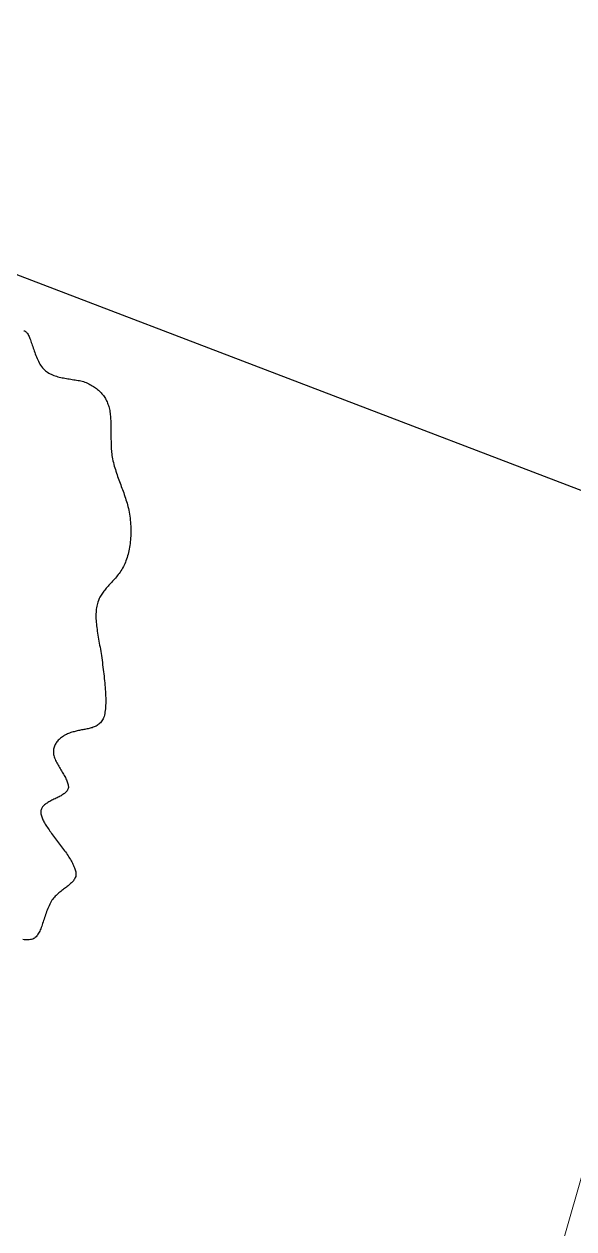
# Model space of a CAD drawing. Header units: metres. Extents: x 507649 to 508899, y 6966965 to 6967377.
# Drawn here: x 507934.59 to 507936.91, y 6967155.14 to 6967160.22 of the extents above; entities that cross this region are included whole.
import ezdxf

# ---------------------------------------------------------------- set-up
doc = ezdxf.new("R2010")
doc.units = ezdxf.units.M
for name, color, linetype in [('C_TEXT_2.5', 7, 'Continuous'), ('mga2020bdy', 252, 'Continuous'), ('mga2020VEG_TREE', 252, 'Continuous')]:
    doc.layers.add(name, color=color, linetype=linetype)
doc.layers.add('D_UG_PIPES', color=252, linetype='EXIST_SWD', lineweight=0)
doc.styles.get("Standard").update_dxf_attribs({"font": 'ARIALN.TTF'})
doc.linetypes.add('EXIST_SWD', pattern='A,5,-2.5,5,-2,["SWD",Standard,S=2.5,R=0,X=0,Y=-1.25],-8,5,-2.5,5,-2.5', length=37.5)

# ---------------------------------------------------------------- blocks, each defined once
blk = doc.blocks.new('BAC V TREE')
for p, q in [((14.004, 7.9474), (14.0217, 7.9456)), ((14.0217, 7.9456), (14.0394, 7.9369)), ((14.0394, 7.9369), (14.0562, 7.925)), ((14.0562, 7.925), (14.0723, 7.9103)), ((14.0723, 7.9103), (14.0876, 7.8927)), ((14.0876, 7.8927), (14.1023, 7.8725)), ((14.1023, 7.8725), (14.1165, 7.8498)), ((14.1165, 7.8498), (14.1301, 7.8248)), ((14.1301, 7.8248), (14.1434, 7.7977)), ((14.1434, 7.7977), (14.1563, 7.7686)), ((14.1563, 7.7686), (14.169, 7.7376)), ((14.169, 7.7376), (14.1815, 7.7049)), ((14.1815, 7.7049), (14.1939, 7.6708)), ((14.1939, 7.6708), (14.2062, 7.6353)), ((14.2062, 7.6353), (14.2186, 7.5986)), ((14.2186, 7.5986), (14.2311, 7.5609)), ((14.2311, 7.5609), (14.2438, 7.5223)), ((14.2438, 7.5223), (14.2567, 7.483)), ((14.2567, 7.483), (14.27, 7.4431)), ((14.27, 7.4431), (14.2837, 7.4029)), ((14.2837, 7.4029), (14.2979, 7.3624)), ((14.2979, 7.3624), (14.3126, 7.3219)), ((14.3126, 7.3219), (14.328, 7.2814)), ((14.328, 7.2814), (14.344, 7.2412)), ((14.344, 7.2412), (14.3609, 7.2015)), ((14.3609, 7.2015), (14.3786, 7.1623)), ((14.3786, 7.1623), (14.3972, 7.1238)), ((14.3972, 7.1238), (14.4168, 7.0862)), ((14.4168, 7.0862), (14.4375, 7.0497)), ((14.4375, 7.0497), (14.4594, 7.0145)), ((14.4594, 7.0145), (14.4824, 6.9805)), ((14.4824, 6.9805), (14.5068, 6.9482)), ((14.5068, 6.9482), (14.533, 6.9198)), ((14.533, 6.9198), (14.5605, 6.8935)), ((14.5605, 6.8935), (14.5891, 6.869)), ((14.5891, 6.869), (14.6188, 6.8462)), ((14.6188, 6.8462), (14.6496, 6.8251)), ((14.6496, 6.8251), (14.6814, 6.8057)), ((14.6814, 6.8057), (14.7141, 6.7877)), ((14.7141, 6.7877), (14.7477, 6.7711)), ((14.7477, 6.7711), (14.7821, 6.7559)), ((14.7821, 6.7559), (14.8173, 6.7419)), ((14.8173, 6.7419), (14.8532, 6.7291)), ((14.8532, 6.7291), (14.8897, 6.7173)), ((14.8897, 6.7173), (14.9267, 6.7064)), ((14.9267, 6.7064), (14.9643, 6.6965)), ((14.9643, 6.6965), (15.0024, 6.6873)), ((15.0024, 6.6873), (15.0409, 6.6788)), ((15.0409, 6.6788), (15.0797, 6.6709)), ((15.0797, 6.6709), (15.1187, 6.6636)), ((15.1187, 6.6636), (15.158, 6.6567)), ((15.158, 6.6567), (15.1975, 6.6501)), ((15.1975, 6.6501), (15.237, 6.6437)), ((15.237, 6.6437), (15.2766, 6.6375)), ((15.2766, 6.6375), (15.3162, 6.6314)), ((15.3162, 6.6314), (15.3557, 6.6253)), ((15.3557, 6.6253), (15.395, 6.619)), ((15.395, 6.619), (15.4342, 6.6126)), ((15.4342, 6.6126), (15.473, 6.6059)), ((15.473, 6.6059), (15.5116, 6.5988)), ((15.5116, 6.5988), (15.5498, 6.5912)), ((15.5498, 6.5912), (15.5875, 6.583)), ((15.5875, 6.583), (15.6248, 6.5743)), ((15.6248, 6.5743), (15.6609, 6.5598)), ((15.6609, 6.5598), (15.6961, 6.5449)), ((15.6961, 6.5449), (15.7305, 6.5293)), ((15.7305, 6.5293), (15.7641, 6.5132)), ((15.7641, 6.5132), (15.7968, 6.4964)), ((15.7968, 6.4964), (15.8286, 6.4791)), ((15.8286, 6.4791), (15.8595, 6.4611)), ((15.8595, 6.4611), (15.8896, 6.4425)), ((15.8896, 6.4425), (15.9188, 6.4233)), ((15.9188, 6.4233), (15.9471, 6.4035)), ((15.9471, 6.4035), (15.9745, 6.383)), ((15.9745, 6.383), (16.001, 6.3618)), ((16.001, 6.3618), (16.0266, 6.34)), ((16.0266, 6.34), (16.0513, 6.3175)), ((16.0513, 6.3175), (16.075, 6.2943)), ((16.075, 6.2943), (16.0978, 6.2705)), ((16.0978, 6.2705), (16.1197, 6.2459)), ((16.1197, 6.2459), (16.1407, 6.2207)), ((16.1407, 6.2207), (16.1607, 6.1947)), ((16.1607, 6.1947), (16.1797, 6.168)), ((16.1797, 6.168), (16.1978, 6.1406)), ((16.1978, 6.1406), (16.2149, 6.1124)), ((16.2149, 6.1124), (16.2311, 6.0836)), ((16.2311, 6.0836), (16.2463, 6.0539)), ((16.2463, 6.0539), (16.2605, 6.0235)), ((16.2605, 6.0235), (16.2737, 5.9923)), ((16.2737, 5.9923), (16.2859, 5.9604)), ((16.2859, 5.9604), (16.2971, 5.9276)), ((16.2971, 5.9276), (16.3073, 5.8941)), ((16.3073, 5.8941), (16.3164, 5.8597)), ((16.3164, 5.8597), (16.3246, 5.8246)), ((16.3246, 5.8246), (16.3314, 5.7878)), ((16.3314, 5.7878), (16.3375, 5.7505)), ((16.3375, 5.7505), (16.3428, 5.7126)), ((16.3428, 5.7126), (16.3473, 5.6742)), ((16.3473, 5.6742), (16.3513, 5.6352)), ((16.3513, 5.6352), (16.3546, 5.5958)), ((16.3546, 5.5958), (16.3573, 5.5558)), ((16.3573, 5.5558), (16.3596, 5.5155)), ((16.3596, 5.5155), (16.3614, 5.4748)), ((16.3614, 5.4748), (16.3628, 5.4336)), ((16.3628, 5.4336), (16.3639, 5.3921)), ((16.3639, 5.3921), (16.3647, 5.3503)), ((16.3647, 5.3503), (16.3653, 5.3082)), ((16.3653, 5.3082), (16.3657, 5.2657)), ((16.3657, 5.2657), (16.3659, 5.2231)), ((16.3659, 5.2231), (16.3661, 5.1802)), ((16.3661, 5.1802), (16.3663, 5.1371)), ((16.3663, 5.1371), (16.3665, 5.0938)), ((16.3665, 5.0938), (16.3668, 5.0503)), ((16.3668, 5.0503), (16.3672, 5.0068)), ((16.3672, 5.0068), (16.3678, 4.9631)), ((16.3678, 4.9631), (16.3686, 4.9193)), ((16.3686, 4.9193), (16.3698, 4.8755)), ((16.3698, 4.8755), (16.3713, 4.8317)), ((16.3713, 4.8317), (16.3732, 4.7879)), ((16.3732, 4.7879), (16.3756, 4.7441)), ((16.3756, 4.7441), (16.3784, 4.7004)), ((16.3784, 4.7004), (16.3819, 4.6567)), ((16.3819, 4.6567), (16.3859, 4.6131)), ((16.3859, 4.6131), (16.3906, 4.5697)), ((16.3906, 4.5697), (16.3961, 4.5264)), ((16.3961, 4.5264), (16.407, 4.4764)), ((16.407, 4.4764), (16.4186, 4.427)), ((16.4186, 4.427), (16.4309, 4.3782)), ((16.4309, 4.3782), (16.4439, 4.33)), ((16.4439, 4.33), (16.4574, 4.2822)), ((16.4574, 4.2822), (16.4715, 4.2349)), ((16.4715, 4.2349), (16.4861, 4.1881)), ((16.4861, 4.1881), (16.5011, 4.1416)), ((16.5011, 4.1416), (16.5165, 4.0954)), ((16.5165, 4.0954), (16.5322, 4.0496)), ((16.5322, 4.0496), (16.5482, 4.004)), ((16.5482, 4.004), (16.5645, 3.9587)), ((16.5645, 3.9587), (16.5809, 3.9135)), ((16.5809, 3.9135), (16.5975, 3.8685)), ((16.5975, 3.8685), (16.6141, 3.8236)), ((16.6141, 3.8236), (16.6308, 3.7788)), ((16.6308, 3.7788), (16.6475, 3.7339)), ((16.6475, 3.7339), (16.6641, 3.6891)), ((16.6641, 3.6891), (16.6805, 3.6442)), ((16.6805, 3.6442), (16.6968, 3.5992)), ((16.6968, 3.5992), (16.7129, 3.5541)), ((16.7129, 3.5541), (16.7288, 3.5087)), ((16.7288, 3.5087), (16.7442, 3.4632)), ((16.7442, 3.4632), (16.7594, 3.4174)), ((16.7594, 3.4174), (16.7741, 3.3713)), ((16.7741, 3.3713), (16.7883, 3.3249)), ((16.7883, 3.3249), (16.802, 3.2781)), ((16.802, 3.2781), (16.8151, 3.2309)), ((16.8151, 3.2309), (16.8276, 3.1832)), ((16.8276, 3.1832), (16.8395, 3.135)), ((16.8395, 3.135), (16.8506, 3.0863)), ((16.8506, 3.0863), (16.8609, 3.032)), ((16.8609, 3.032), (16.8702, 2.9776)), ((16.8702, 2.9776), (16.8783, 2.9232)), ((16.8783, 2.9232), (16.8855, 2.8688)), ((16.8855, 2.8688), (16.8915, 2.8144)), ((16.8915, 2.8144), (16.8965, 2.7602)), ((16.8965, 2.7602), (16.9005, 2.706)), ((16.9005, 2.706), (16.9034, 2.6521)), ((16.9034, 2.6521), (16.9053, 2.5983)), ((16.8996, 2.3343), (16.8955, 2.2828)), ((16.9027, 2.3863), (16.8996, 2.3343)), ((16.9049, 2.4388), (16.9027, 2.3863)), ((16.906, 2.4916), (16.9049, 2.4388)), ((16.9053, 2.5983), (16.9062, 2.5448)), ((16.9062, 2.5448), (16.906, 2.4916)), ((16.8509, 1.9858), (16.8402, 1.9387)), ((16.8607, 2.0336), (16.8509, 1.9858)), ((16.8695, 2.0821), (16.8607, 2.0336)), ((16.8775, 2.1314), (16.8695, 2.0821)), ((16.8844, 2.1812), (16.8775, 2.1314)), ((16.8905, 2.2317), (16.8844, 2.1812)), ((16.8955, 2.2828), (16.8905, 2.2317)), ((16.7403, 1.6345), (16.7225, 1.5952)), ((16.7572, 1.675), (16.7403, 1.6345)), ((16.7732, 1.7165), (16.7572, 1.675)), ((16.7884, 1.7591), (16.7732, 1.7165)), ((16.8027, 1.8026), (16.7884, 1.7591)), ((16.8161, 1.8471), (16.8027, 1.8026)), ((16.8286, 1.8925), (16.8161, 1.8471)), ((16.8402, 1.9387), (16.8286, 1.8925)), ((16.5387, 1.3093), (16.5136, 1.2782)), ((16.5635, 1.3413), (16.5387, 1.3093)), ((16.5881, 1.3744), (16.5635, 1.3413)), ((16.6123, 1.4084), (16.5881, 1.3744)), ((16.636, 1.4437), (16.6123, 1.4084)), ((16.6593, 1.4801), (16.636, 1.4437)), ((16.6819, 1.5179), (16.6593, 1.4801)), ((16.7039, 1.557), (16.6819, 1.5179)), ((16.7225, 1.5952), (16.7039, 1.557)), ((16.2641, 1.0001), (16.2408, 0.9739)), ((16.2879, 1.0264), (16.2641, 1.0001)), ((16.3121, 1.0528), (16.2879, 1.0264)), ((16.3367, 1.0794), (16.3121, 1.0528)), ((16.3616, 1.1063), (16.3367, 1.0794)), ((16.3868, 1.1336), (16.3616, 1.1063)), ((16.4121, 1.1613), (16.3868, 1.1336)), ((16.4374, 1.1896), (16.4121, 1.1613)), ((16.4629, 1.2184), (16.4374, 1.1896)), ((16.4883, 1.2479), (16.4629, 1.2184)), ((16.5136, 1.2782), (16.4883, 1.2479)), ((16.0369, 0.667), (16.0249, 0.6354)), ((16.0502, 0.6977), (16.0369, 0.667)), ((16.0648, 0.7276), (16.0502, 0.6977)), ((16.0805, 0.7569), (16.0648, 0.7276)), ((16.0974, 0.7854), (16.0805, 0.7569)), ((16.1153, 0.8134), (16.0974, 0.7854)), ((16.1341, 0.8409), (16.1153, 0.8134)), ((16.1539, 0.868), (16.1341, 0.8409)), ((16.1745, 0.8948), (16.1539, 0.868)), ((16.1959, 0.9213), (16.1745, 0.8948)), ((16.218, 0.9477), (16.1959, 0.9213)), ((16.2408, 0.9739), (16.218, 0.9477)), ((15.9639, 0.3622), (15.9608, 0.32)), ((15.9682, 0.4037), (15.9639, 0.3622)), ((15.9739, 0.4443), (15.9682, 0.4037)), ((15.981, 0.4842), (15.9739, 0.4443)), ((15.9896, 0.5232), (15.981, 0.4842)), ((15.9998, 0.5614), (15.9896, 0.5232)), ((16.0115, 0.5988), (15.9998, 0.5614)), ((16.0249, 0.6354), (16.0115, 0.5988)), ((15.959, 0.2769), (15.9584, 0.2331)), ((15.9584, 0.2331), (15.9589, 0.1885)), ((15.9589, 0.1885), (15.9604, 0.1432)), ((15.9608, 0.32), (15.959, 0.2769)), ((15.9604, 0.1432), (15.9629, 0.0971)), ((15.9629, 0.0971), (15.9664, 0.0502)), ((15.9664, 0.0502), (15.9707, 0.0026)), ((15.9707, 0.0026), (15.9759, -0.0458)), ((15.9759, -0.0458), (15.9818, -0.0949)), ((15.9818, -0.0949), (15.9884, -0.1447)), ((15.9884, -0.1447), (15.9956, -0.1952)), ((15.9956, -0.1952), (16.0034, -0.2464)), ((16.0034, -0.2464), (16.0117, -0.2984)), ((16.0117, -0.2984), (16.0205, -0.351)), ((16.0205, -0.351), (16.0297, -0.4043)), ((16.0297, -0.4043), (16.0392, -0.4583)), ((16.0392, -0.4583), (16.049, -0.513)), ((16.049, -0.513), (16.059, -0.5684)), ((16.059, -0.5684), (16.0691, -0.6244)), ((16.0691, -0.6244), (16.0794, -0.6811)), ((16.0794, -0.6811), (16.0896, -0.7384)), ((16.0896, -0.7384), (16.0999, -0.7963)), ((16.0999, -0.7963), (16.11, -0.8549)), ((16.11, -0.8549), (16.1177, -0.9168)), ((16.1177, -0.9168), (16.1254, -0.9789)), ((16.1254, -0.9789), (16.1331, -1.0412)), ((16.1331, -1.0412), (16.1409, -1.1034)), ((16.1409, -1.1034), (16.1486, -1.1657)), ((16.1486, -1.1657), (16.1562, -1.2279)), ((16.1562, -1.2279), (16.1637, -1.2899)), ((16.1637, -1.2899), (16.171, -1.3516)), ((16.171, -1.3516), (16.178, -1.4131)), ((16.178, -1.4131), (16.1847, -1.4742)), ((16.1847, -1.4742), (16.191, -1.5348)), ((16.191, -1.5348), (16.197, -1.5949)), ((16.197, -1.5949), (16.2025, -1.6543)), ((16.2025, -1.6543), (16.2075, -1.7131)), ((16.2075, -1.7131), (16.212, -1.7712)), ((16.212, -1.7712), (16.2158, -1.8284)), ((16.2158, -1.8284), (16.219, -1.8847)), ((16.219, -1.8847), (16.2215, -1.9401)), ((16.2215, -1.9401), (16.2233, -1.9944)), ((16.2191, -2.2477), (16.2153, -2.2942)), ((16.2219, -2.1997), (16.2191, -2.2477)), ((16.2236, -2.1503), (16.2219, -2.1997)), ((16.2233, -1.9944), (16.2243, -2.0476)), ((16.2244, -2.0996), (16.2236, -2.1503)), ((16.2243, -2.0476), (16.2244, -2.0996)), ((16.1364, -2.5992), (16.1187, -2.6264)), ((16.1528, -2.5699), (16.1364, -2.5992)), ((16.1678, -2.5381), (16.1528, -2.5699)), ((16.179, -2.502), (16.1678, -2.5381)), ((16.1887, -2.464), (16.179, -2.502)), ((16.1972, -2.4242), (16.1887, -2.464)), ((16.2044, -2.3825), (16.1972, -2.4242)), ((16.2105, -2.3392), (16.2044, -2.3825)), ((16.2153, -2.2942), (16.2105, -2.3392)), ((15.307, -2.9325), (15.2758, -2.9424)), ((15.3386, -2.9236), (15.307, -2.9325)), ((15.3707, -2.9156), (15.3386, -2.9236)), ((15.398, -2.9071), (15.3707, -2.9156)), ((15.4258, -2.8994), (15.398, -2.9071)), ((15.4541, -2.8924), (15.4258, -2.8994)), ((15.4827, -2.886), (15.4541, -2.8924)), ((15.5116, -2.8801), (15.4827, -2.886)), ((15.5408, -2.8746), (15.5116, -2.8801)), ((15.5701, -2.8693), (15.5408, -2.8746)), ((15.5996, -2.8642), (15.5701, -2.8693)), ((15.6291, -2.8592), (15.5996, -2.8642)), ((15.6587, -2.8541), (15.6291, -2.8592)), ((15.6881, -2.8488), (15.6587, -2.8541)), ((15.7175, -2.8432), (15.6881, -2.8488)), ((15.7466, -2.8372), (15.7175, -2.8432)), ((15.7755, -2.8308), (15.7466, -2.8372)), ((15.8041, -2.8237), (15.7755, -2.8308)), ((15.8323, -2.8159), (15.8041, -2.8237)), ((15.8601, -2.8073), (15.8323, -2.8159)), ((15.8874, -2.7977), (15.8601, -2.8073)), ((15.9141, -2.7871), (15.8874, -2.7977)), ((15.9401, -2.7754), (15.9141, -2.7871)), ((15.9655, -2.7623), (15.9401, -2.7754)), ((15.9902, -2.7479), (15.9655, -2.7623)), ((16.014, -2.732), (15.9902, -2.7479)), ((16.0369, -2.7145), (16.014, -2.732)), ((16.059, -2.6953), (16.0369, -2.7145)), ((16.08, -2.6743), (16.059, -2.6953)), ((16.0999, -2.6513), (16.08, -2.6743)), ((16.1187, -2.6264), (16.0999, -2.6513)), ((14.8553, -3.2615), (14.8431, -3.2859)), ((14.8689, -3.2377), (14.8553, -3.2615)), ((14.884, -3.2144), (14.8689, -3.2377)), ((14.9004, -3.1919), (14.884, -3.2144)), ((14.9182, -3.1699), (14.9004, -3.1919)), ((14.9372, -3.1487), (14.9182, -3.1699)), ((14.9574, -3.1282), (14.9372, -3.1487)), ((14.9788, -3.1083), (14.9574, -3.1282)), ((15.0013, -3.0892), (14.9788, -3.1083)), ((15.0249, -3.0709), (15.0013, -3.0892)), ((15.0495, -3.0533), (15.0249, -3.0709)), ((15.075, -3.0365), (15.0495, -3.0533)), ((15.1014, -3.0205), (15.075, -3.0365)), ((15.1287, -3.0054), (15.1014, -3.0205)), ((15.1567, -2.991), (15.1287, -3.0054)), ((15.1855, -2.9775), (15.1567, -2.991)), ((15.215, -2.9649), (15.1855, -2.9775)), ((15.2451, -2.9532), (15.215, -2.9649)), ((15.2758, -2.9424), (15.2451, -2.9532)), ((14.8043, -3.4444), (14.804, -3.4726)), ((14.804, -3.4726), (14.8056, -3.5013)), ((14.8064, -3.4167), (14.8043, -3.4444)), ((14.8056, -3.5013), (14.8092, -3.5304)), ((14.8104, -3.3895), (14.8064, -3.4167)), ((14.8092, -3.5304), (14.8172, -3.563)), ((14.8161, -3.3628), (14.8104, -3.3895)), ((14.8235, -3.3366), (14.8161, -3.3628)), ((14.8172, -3.563), (14.8269, -3.5955)), ((14.8325, -3.311), (14.8235, -3.3366)), ((14.8431, -3.2859), (14.8325, -3.311)), ((14.8269, -3.5955), (14.8382, -3.6281)), ((14.8382, -3.6281), (14.8509, -3.6606)), ((14.8509, -3.6606), (14.8648, -3.6931)), ((14.8648, -3.6931), (14.8798, -3.7255)), ((14.8798, -3.7255), (14.8959, -3.7578)), ((14.8959, -3.7578), (14.9127, -3.7901)), ((14.9127, -3.7901), (14.9303, -3.8221)), ((14.9303, -3.8221), (14.9484, -3.8541)), ((14.9484, -3.8541), (14.967, -3.8858)), ((14.967, -3.8858), (14.9858, -3.9174)), ((14.9858, -3.9174), (15.0048, -3.9488)), ((15.0048, -3.9488), (15.0237, -3.9799)), ((15.0237, -3.9799), (15.0425, -4.0108)), ((15.0425, -4.0108), (15.061, -4.0414)), ((15.061, -4.0414), (15.0791, -4.0717)), ((15.0791, -4.0717), (15.0966, -4.1017)), ((15.0966, -4.1017), (15.1134, -4.1313)), ((15.1134, -4.1313), (15.1294, -4.1606)), ((15.1294, -4.1606), (15.1443, -4.1896)), ((15.1443, -4.1896), (15.1581, -4.2181)), ((15.1581, -4.2181), (15.1707, -4.2462)), ((15.1265, -4.5707), (15.1064, -4.5876)), ((15.1449, -4.5531), (15.1265, -4.5707)), ((15.1616, -4.5348), (15.1449, -4.5531)), ((15.1764, -4.5158), (15.1616, -4.5348)), ((15.1707, -4.2462), (15.1818, -4.2739)), ((15.1892, -4.496), (15.1764, -4.5158)), ((15.1818, -4.2739), (15.1914, -4.3011)), ((15.1998, -4.4753), (15.1892, -4.496)), ((15.1914, -4.3011), (15.1992, -4.3279)), ((15.1992, -4.3279), (15.2053, -4.3541)), ((15.2081, -4.4538), (15.1998, -4.4753)), ((15.2053, -4.3541), (15.2093, -4.3799)), ((15.2109, -4.4297), (15.2081, -4.4538)), ((15.2093, -4.3799), (15.2112, -4.4051)), ((15.2112, -4.4051), (15.2109, -4.4297)), ((14.5652, -4.8977), (14.5456, -4.915)), ((14.5863, -4.8811), (14.5652, -4.8977)), ((14.6088, -4.8649), (14.5863, -4.8811)), ((14.6325, -4.8493), (14.6088, -4.8649)), ((14.6572, -4.834), (14.6325, -4.8493)), ((14.6829, -4.8192), (14.6572, -4.834)), ((14.7094, -4.8047), (14.6829, -4.8192)), ((14.7365, -4.7904), (14.7094, -4.8047)), ((14.7642, -4.7764), (14.7365, -4.7904)), ((14.7922, -4.7625), (14.7642, -4.7764)), ((14.8205, -4.7487), (14.7922, -4.7625)), ((14.8489, -4.735), (14.8205, -4.7487)), ((14.8772, -4.7212), (14.8489, -4.735)), ((14.9053, -4.7074), (14.8772, -4.7212)), ((14.9331, -4.6935), (14.9053, -4.7074)), ((14.9604, -4.6793), (14.9331, -4.6935)), ((14.9871, -4.665), (14.9604, -4.6793)), ((15.013, -4.6503), (14.9871, -4.665)), ((15.0381, -4.6353), (15.013, -4.6503)), ((15.0621, -4.6199), (15.0381, -4.6353)), ((15.0849, -4.604), (15.0621, -4.6199)), ((15.1064, -4.5876), (15.0849, -4.604)), ((14.4641, -5.0743), (14.4635, -5.0971)), ((14.4635, -5.0971), (14.4647, -5.1205)), ((14.4668, -5.0522), (14.4641, -5.0743)), ((14.4647, -5.1205), (14.4677, -5.1446)), ((14.4714, -5.0307), (14.4668, -5.0522)), ((14.4677, -5.1446), (14.4725, -5.1693)), ((14.4781, -5.0099), (14.4714, -5.0307)), ((14.4725, -5.1693), (14.479, -5.1947)), ((14.487, -4.9898), (14.4781, -5.0099)), ((14.479, -5.1947), (14.4871, -5.2206)), ((14.4981, -4.9704), (14.487, -4.9898)), ((14.4871, -5.2206), (14.4968, -5.2471)), ((14.5115, -4.9517), (14.4981, -4.9704)), ((14.5277, -4.933), (14.5115, -4.9517)), ((14.5456, -4.915), (14.5277, -4.933)), ((14.4968, -5.2471), (14.5079, -5.2743)), ((14.5079, -5.2743), (14.5204, -5.302)), ((14.5204, -5.302), (14.5343, -5.3303)), ((14.5343, -5.3303), (14.5495, -5.3591)), ((14.5495, -5.3591), (14.5659, -5.3885)), ((14.5659, -5.3885), (14.5834, -5.4185)), ((14.5834, -5.4185), (14.6021, -5.4489)), ((14.6021, -5.4489), (14.6217, -5.48)), ((14.6217, -5.48), (14.6423, -5.5115)), ((14.6423, -5.5115), (14.6637, -5.5435)), ((14.6637, -5.5435), (14.686, -5.576)), ((14.686, -5.576), (14.709, -5.609)), ((14.709, -5.609), (14.7327, -5.6425)), ((14.7327, -5.6425), (14.757, -5.6765)), ((14.757, -5.6765), (14.7819, -5.7109)), ((14.7819, -5.7109), (14.8072, -5.7458)), ((14.8072, -5.7458), (14.8329, -5.7811)), ((14.8329, -5.7811), (14.859, -5.8169)), ((14.859, -5.8169), (14.8878, -5.8533)), ((14.8878, -5.8533), (14.9165, -5.8898)), ((14.9165, -5.8898), (14.9448, -5.9261)), ((14.9448, -5.9261), (14.9729, -5.9624)), ((14.9729, -5.9624), (15.0006, -5.9986)), ((15.0006, -5.9986), (15.0279, -6.0346)), ((15.0279, -6.0346), (15.0547, -6.0705)), ((15.0547, -6.0705), (15.0809, -6.1062)), ((15.0809, -6.1062), (15.1066, -6.1417)), ((15.1066, -6.1417), (15.1317, -6.177)), ((15.1317, -6.177), (15.156, -6.212)), ((15.156, -6.212), (15.1797, -6.2467)), ((15.1797, -6.2467), (15.2025, -6.2811)), ((15.2025, -6.2811), (15.2245, -6.3151)), ((15.2245, -6.3151), (15.2456, -6.3488)), ((15.2456, -6.3488), (15.2657, -6.3821)), ((15.2657, -6.3821), (15.2848, -6.415)), ((15.2848, -6.415), (15.3029, -6.4474)), ((15.3029, -6.4474), (15.3198, -6.4794)), ((15.3198, -6.4794), (15.3356, -6.5109)), ((15.3356, -6.5109), (15.3502, -6.5418)), ((15.3502, -6.5418), (15.3634, -6.5723)), ((15.3634, -6.5723), (15.3754, -6.6021)), ((15.3754, -6.6021), (15.386, -6.6313)), ((15.386, -6.6313), (15.3951, -6.66)), ((15.3951, -6.66), (15.4028, -6.688)), ((15.4091, -6.8422), (15.3996, -6.8661)), ((15.4028, -6.688), (15.4089, -6.7153)), ((15.4089, -6.7153), (15.4134, -6.7419)), ((15.4169, -6.8173), (15.4091, -6.8422)), ((15.4134, -6.7419), (15.4163, -6.7678)), ((15.4163, -6.7678), (15.4175, -6.7929)), ((15.4175, -6.7929), (15.4169, -6.8173)), ((15.0822, -7.1844), (15.0566, -7.2037)), ((15.1075, -7.1654), (15.0822, -7.1844)), ((15.1326, -7.1466), (15.1075, -7.1654)), ((15.1572, -7.1279), (15.1326, -7.1466)), ((15.1814, -7.1093), (15.1572, -7.1279)), ((15.2049, -7.0906), (15.1814, -7.1093)), ((15.2278, -7.072), (15.2049, -7.0906)), ((15.2499, -7.0531), (15.2278, -7.072)), ((15.2712, -7.0341), (15.2499, -7.0531)), ((15.2915, -7.0148), (15.2712, -7.0341)), ((15.3108, -6.9951), (15.2915, -7.0148)), ((15.3289, -6.9751), (15.3108, -6.9951)), ((15.3459, -6.9545), (15.3289, -6.9751)), ((15.3615, -6.9334), (15.3459, -6.9545)), ((15.3757, -6.9117), (15.3615, -6.9334)), ((15.3885, -6.8893), (15.3757, -6.9117)), ((15.3996, -6.8661), (15.3885, -6.8893)), ((14.7646, -7.4819), (14.7434, -7.5183)), ((14.7859, -7.454), (14.7646, -7.4819)), ((14.808, -7.4271), (14.7859, -7.454)), ((14.8309, -7.4012), (14.808, -7.4271)), ((14.8545, -7.3763), (14.8309, -7.4012)), ((14.8786, -7.3524), (14.8545, -7.3763)), ((14.9033, -7.3292), (14.8786, -7.3524)), ((14.9284, -7.3068), (14.9033, -7.3292)), ((14.9537, -7.2851), (14.9284, -7.3068)), ((14.9793, -7.264), (14.9537, -7.2851)), ((15.0051, -7.2434), (14.9793, -7.264)), ((15.0308, -7.2234), (15.0051, -7.2434)), ((15.0566, -7.2037), (15.0308, -7.2234)), ((14.6064, -7.8332), (14.5922, -7.8739)), ((14.6211, -7.7926), (14.6064, -7.8332)), ((14.6363, -7.7521), (14.6211, -7.7926)), ((14.6521, -7.7118), (14.6363, -7.7521)), ((14.6687, -7.6719), (14.6521, -7.7118)), ((14.686, -7.6325), (14.6687, -7.6719)), ((14.7042, -7.5936), (14.686, -7.6325)), ((14.7233, -7.5555), (14.7042, -7.5936)), ((14.7434, -7.5183), (14.7233, -7.5555)), ((14.5001, -8.1491), (14.4871, -8.1856)), ((14.5131, -8.1116), (14.5001, -8.1491)), ((14.5259, -8.0733), (14.5131, -8.1116)), ((14.5388, -8.0343), (14.5259, -8.0733)), ((14.5518, -7.9948), (14.5388, -8.0343)), ((14.565, -7.9548), (14.5518, -7.9948)), ((14.5785, -7.9145), (14.565, -7.9548)), ((14.5922, -7.8739), (14.5785, -7.9145)), ((14.3338, -8.4742), (14.3145, -8.4928)), ((14.3521, -8.4534), (14.3338, -8.4742)), ((14.3696, -8.4305), (14.3521, -8.4534)), ((14.3863, -8.4056), (14.3696, -8.4305)), ((14.4022, -8.3788), (14.3863, -8.4056)), ((14.4175, -8.3503), (14.4022, -8.3788)), ((14.4323, -8.3201), (14.4175, -8.3503)), ((14.4465, -8.2885), (14.4323, -8.3201)), ((14.4604, -8.2554), (14.4465, -8.2885)), ((14.4739, -8.2211), (14.4604, -8.2554)), ((14.4871, -8.1856), (14.4739, -8.2211)), ((14.0123, -8.5542), (13.9758, -8.5483)), ((14.0481, -8.5583), (14.0123, -8.5542)), ((14.083, -8.5603), (14.0481, -8.5583)), ((14.117, -8.5602), (14.083, -8.5603)), ((14.1502, -8.5578), (14.117, -8.5602)), ((14.1824, -8.5531), (14.1502, -8.5578)), ((14.2136, -8.5457), (14.1824, -8.5531)), ((14.2438, -8.5357), (14.2136, -8.5457)), ((14.2729, -8.5229), (14.2438, -8.5357)), ((14.2943, -8.5091), (14.2729, -8.5229)), ((14.3145, -8.4928), (14.2943, -8.5091))]:
    blk.add_line(p, q)
blk = doc.blocks.new('XE_SURVEY')
at = {"layer": 'D_UG_PIPES', "flags": 128}
blk.add_lwpolyline([(507934.704, 6967147.5824), (507942.7095, 6967175.4556)], dxfattribs=at)
at = {"layer": 'mga2020bdy'}
blk.add_polyline3d([(507890.6991, 6967200.5784, 5.3095), (507916.0451, 6967160.3304, 5.2208), (507918.9586, 6967158.3503, 5.1842), (507921.6109, 6967157.3619, 5.2196), (507925.1715, 6967156.7219, 5.1425), (507927.9919, 6967156.8294, 5.0971), (507929.8659, 6967159.0704, 5.1017), (507930.6037, 6967161.6034, 5.1104), (507934.4704, 6967159.1919, 4.8395), (507942.553, 6967156.1035, 4.7977), (507943.9279, 6967155.6575, 4.7285), (507945.2571, 6967152.3745, 4.7915), (507945.0707, 6967151.7613, 4.7587), (507943.5281, 6967146.2682, 4.7011), (507941.1505, 6967141.0839, 4.7356), (507939.9757, 6967135.209, 4.7062), (507936.9555, 6967129.1817, 4.8988), (507935.311, 6967122.2392, 4.6675), (507935.9201, 6967120.9196, 4.6501), (507939.9377, 6967112.3649, 2.59), (507942.8976, 6967107.616, 2.489), (507946.3383, 6967102.1153, 2.534)], dxfattribs=at)
at = {"layer": 'mga2020VEG_TREE', "xscale": 0.1554417355589352, "yscale": 0.1554417355589352, "zscale": 0.1554417355589352, "rotation": 0.001583333339407246}
blk.add_blockref('BAC V TREE', (507932.409, 6967157.6871, 5.0005), dxfattribs=at)

msp = doc.modelspace()

# ---------------------------------------------------------------- block references
at = {"layer": 'C_TEXT_2.5'}
msp.add_blockref('XE_SURVEY', (0, 0), dxfattribs=at)

doc.saveas('drawing.dxf')
